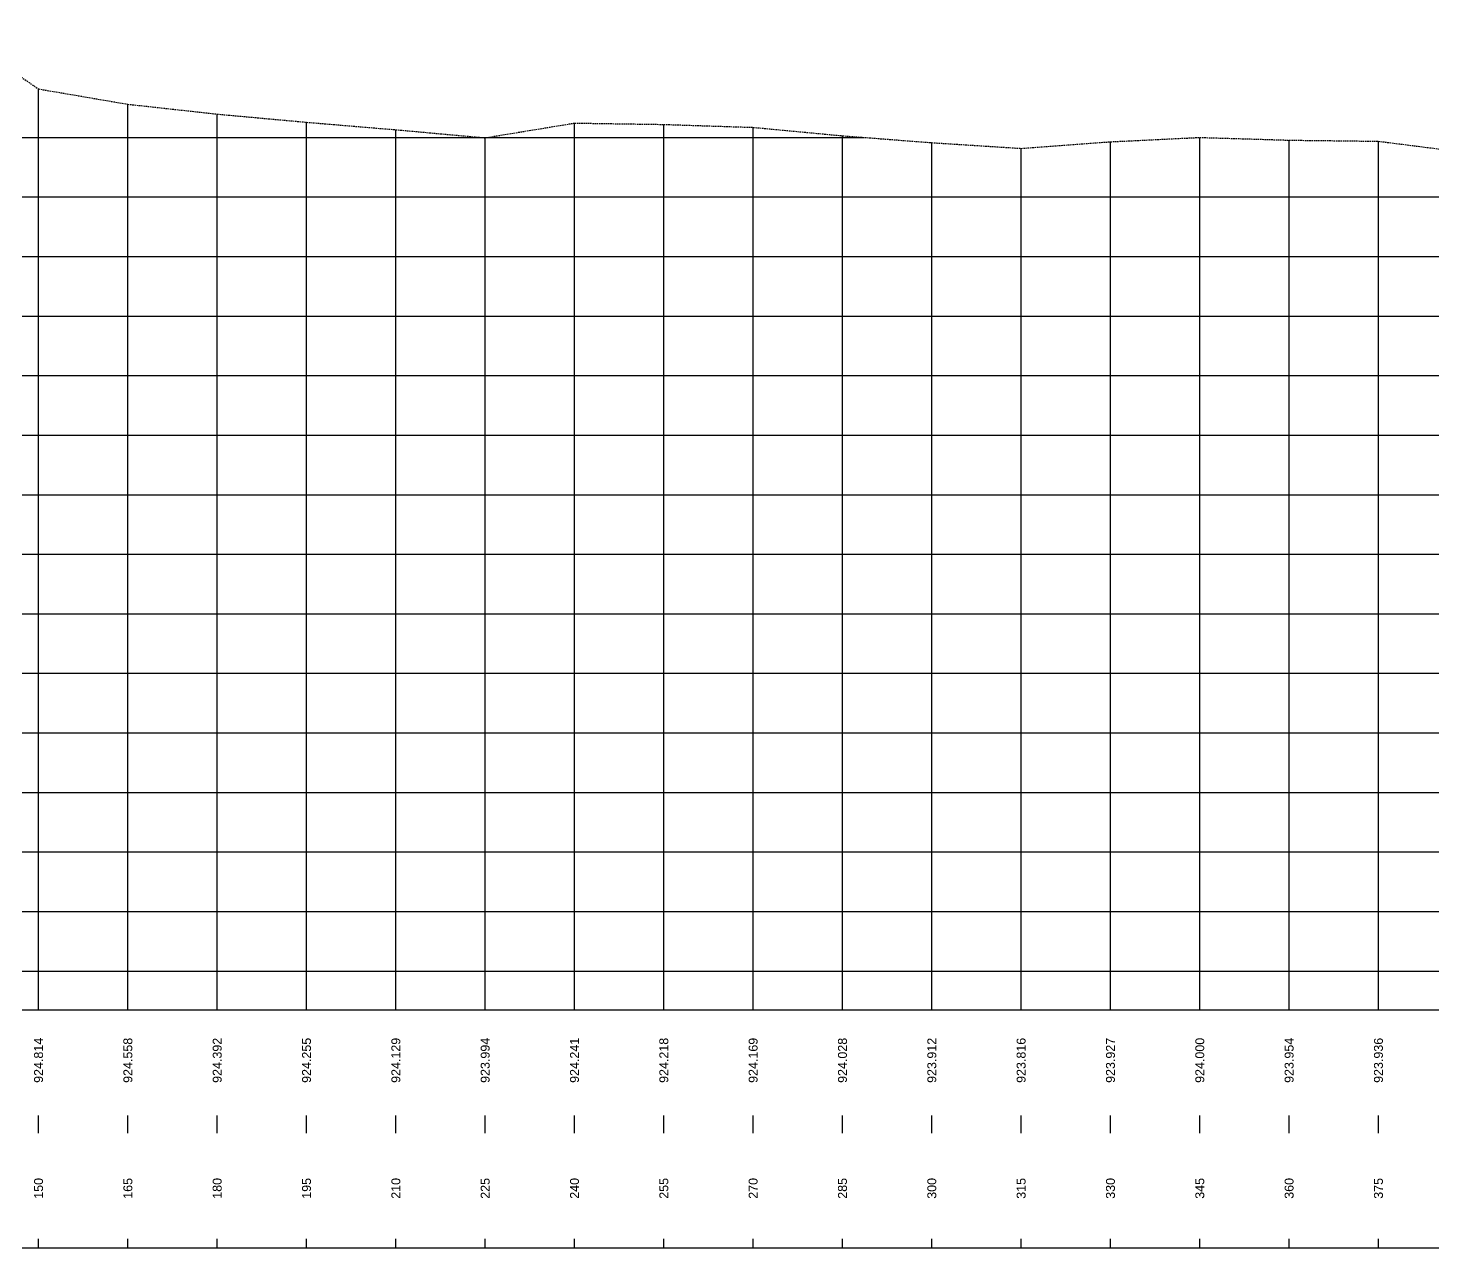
# Model space of a CAD drawing. Header units: millimetres. Extents: x 824502 to 1498685, y 1474633 to 1481826.
# Drawn here: x 1479194.5 to 1479430.4, y 1478908 to 1479112.9 of the extents above; entities that cross this region are included whole.
import ezdxf
from ezdxf.enums import TextEntityAlignment as Align

# ---------------------------------------------------------------- set-up
doc = ezdxf.new("R2010")
doc.units = ezdxf.units.MM
doc.linetypes.add('HIDDEN', pattern=[0.375, 0.25, -0.125])
for name, color, linetype in [('Chainage_TXT', 7, 'Continuous'), ('GL', 3, 'HIDDEN'), ('TitleBox', 7, 'Continuous')]:
    doc.layers.add(name, color=color, linetype=linetype)
doc.styles.get("Standard").update_dxf_attribs({"font": 'arial.ttf'})

msp = doc.modelspace()

# ---------------------------------------------------------------- linework, layer by layer
at = {"layer": 'Chainage_TXT', "color": 0}
for p, q in [((1479196.3, 1478954.518), (1479196.3, 1479102.659)), ((1479211.3, 1478954.518), (1479211.3, 1479100.098)), ((1479226.3, 1478954.518), (1479226.3, 1479098.439)), ((1479241.3, 1478954.518), (1479241.3, 1479097.068)), ((1479286.3, 1478954.518), (1479286.3, 1479096.929)), ((1479301.3, 1478954.518), (1479301.3, 1479096.698)), ((1479041.3, 1479094.518), (1479334.922, 1479094.518)), ((1479256.3, 1478954.518), (1479256.3, 1479095.809)), ((1479271.3, 1478954.518), (1479271.3, 1479094.458)), ((1479316.3, 1478954.518), (1479316.3, 1479096.208)), ((1479331.3, 1478954.518), (1479331.3, 1479094.798)), ((1479391.3, 1478954.518), (1479391.3, 1479094.518)), ((1479406.3, 1478954.518), (1479406.3, 1479094.058)), ((1479346.3, 1478954.518), (1479346.3, 1479093.638)), ((1479361.3, 1478954.518), (1479361.3, 1479092.678)), ((1479376.3, 1478954.518), (1479376.3, 1479093.788)), ((1479421.3, 1478954.518), (1479421.3, 1479093.878)), ((1479041.3, 1479084.518), (1479729.416, 1479084.518)), ((1479041.3, 1479074.518), (1479828.536, 1479074.518)), ((1479041.3, 1479064.518), (1479833.639, 1479064.518)), ((1479041.3, 1479054.518), (1479838.743, 1479054.518)), ((1479041.3, 1479044.518), (1479843.072, 1479044.518)), ((1479041.3, 1479034.518), (1479846.622, 1479034.518)), ((1479041.3, 1479024.518), (1479850.172, 1479024.518)), ((1479041.3, 1479014.518), (1479853.723, 1479014.518)), ((1479041.3, 1479004.518), (1479860.503, 1479004.518)), ((1479041.3, 1478994.518), (1479928.603, 1478994.518)), ((1479041.3, 1478984.518), (1480746.3, 1478984.518)), ((1479041.3, 1478974.518), (1480746.3, 1478974.518)), ((1479041.3, 1478964.518), (1480746.3, 1478964.518)), ((1479041.3, 1478954.518), (1480746.3, 1478954.518)), ((1479046.3, 1478948.018), (1480746.3, 1478948.018)), ((1479041.3, 1478908.018), (1480746.3, 1478908.018))]:
    msp.add_line(p, q, dxfattribs=at)
at = {"layer": 'GL', "color": 1}
msp.add_lwpolyline([(1479181.3, 1479112.878), (1479196.3, 1479102.659), (1479211.3, 1479100.098), (1479226.3, 1479098.439), (1479241.3, 1479097.068), (1479256.3, 1479095.809), (1479271.3, 1479094.458), (1479286.3, 1479096.929), (1479301.3, 1479096.698), (1479316.3, 1479096.208), (1479331.3, 1479094.798), (1479346.3, 1479093.638), (1479361.3, 1479092.678), (1479376.3, 1479093.788), (1479391.3, 1479094.518), (1479406.3, 1479094.058), (1479421.3, 1479093.878), (1479436.3, 1479091.968)], dxfattribs=at)
at = {"layer": 'TitleBox'}
for p, q in [((1479196.3, 1478948.018), (1479196.3, 1478954.518)), ((1479211.3, 1478948.018), (1479211.3, 1478954.518)), ((1479226.3, 1478948.018), (1479226.3, 1478954.518)), ((1479241.3, 1478948.018), (1479241.3, 1478954.518)), ((1479256.3, 1478948.018), (1479256.3, 1478954.518)), ((1479271.3, 1478948.018), (1479271.3, 1478954.518)), ((1479286.3, 1478948.018), (1479286.3, 1478954.518)), ((1479301.3, 1478948.018), (1479301.3, 1478954.518)), ((1479316.3, 1478948.018), (1479316.3, 1478954.518)), ((1479331.3, 1478948.018), (1479331.3, 1478954.518)), ((1479346.3, 1478948.018), (1479346.3, 1478954.518)), ((1479361.3, 1478948.018), (1479361.3, 1478954.518)), ((1479376.3, 1478948.018), (1479376.3, 1478954.518)), ((1479391.3, 1478948.018), (1479391.3, 1478954.518)), ((1479406.3, 1478948.018), (1479406.3, 1478954.518)), ((1479421.3, 1478948.018), (1479421.3, 1478954.518)), ((1479196.3, 1478927.268), (1479196.3, 1478930.268)), ((1479211.3, 1478927.268), (1479211.3, 1478930.268)), ((1479226.3, 1478927.268), (1479226.3, 1478930.268)), ((1479241.3, 1478927.268), (1479241.3, 1478930.268)), ((1479256.3, 1478927.268), (1479256.3, 1478930.268)), ((1479271.3, 1478927.268), (1479271.3, 1478930.268)), ((1479286.3, 1478927.268), (1479286.3, 1478930.268)), ((1479301.3, 1478927.268), (1479301.3, 1478930.268)), ((1479316.3, 1478927.268), (1479316.3, 1478930.268)), ((1479331.3, 1478927.268), (1479331.3, 1478930.268)), ((1479346.3, 1478927.268), (1479346.3, 1478930.268)), ((1479361.3, 1478927.268), (1479361.3, 1478930.268)), ((1479376.3, 1478927.268), (1479376.3, 1478930.268)), ((1479391.3, 1478927.268), (1479391.3, 1478930.268)), ((1479406.3, 1478927.268), (1479406.3, 1478930.268)), ((1479421.3, 1478927.268), (1479421.3, 1478930.268)), ((1479196.3, 1478908.018), (1479196.3, 1478909.518)), ((1479211.3, 1478908.018), (1479211.3, 1478909.518)), ((1479226.3, 1478908.018), (1479226.3, 1478909.518)), ((1479241.3, 1478908.018), (1479241.3, 1478909.518)), ((1479256.3, 1478908.018), (1479256.3, 1478909.518)), ((1479271.3, 1478908.018), (1479271.3, 1478909.518)), ((1479286.3, 1478908.018), (1479286.3, 1478909.518)), ((1479301.3, 1478908.018), (1479301.3, 1478909.518)), ((1479316.3, 1478908.018), (1479316.3, 1478909.518)), ((1479331.3, 1478908.018), (1479331.3, 1478909.518)), ((1479346.3, 1478908.018), (1479346.3, 1478909.518)), ((1479361.3, 1478908.018), (1479361.3, 1478909.518)), ((1479376.3, 1478908.018), (1479376.3, 1478909.518)), ((1479391.3, 1478908.018), (1479391.3, 1478909.518)), ((1479406.3, 1478908.018), (1479406.3, 1478909.518)), ((1479421.3, 1478908.018), (1479421.3, 1478909.518))]:
    msp.add_line(p, q, dxfattribs=at)

# ---------------------------------------------------------------- texts
for s, p in [('924.814', (1479196.3, 1478939.518)), ('924.558', (1479211.3, 1478939.518)), ('924.392', (1479226.3, 1478939.518)), ('924.255', (1479241.3, 1478939.518)), ('924.129', (1479256.3, 1478939.518)), ('923.994', (1479271.3, 1478939.518)), ('924.241', (1479286.3, 1478939.518)), ('924.218', (1479301.3, 1478939.518)), ('924.169', (1479316.3, 1478939.518)), ('924.028', (1479331.3, 1478939.518)), ('923.912', (1479346.3, 1478939.518)), ('923.816', (1479361.3, 1478939.518)), ('923.927', (1479376.3, 1478939.518)), ('924.000', (1479391.3, 1478939.518)), ('923.954', (1479406.3, 1478939.518)), ('923.936', (1479421.3, 1478939.518)), ('150', (1479196.3, 1478918.018)), ('165', (1479211.3, 1478918.018)), ('180', (1479226.3, 1478918.018)), ('195', (1479241.3, 1478918.018)), ('210', (1479256.3, 1478918.018)), ('225', (1479271.3, 1478918.018)), ('240', (1479286.3, 1478918.018)), ('255', (1479301.3, 1478918.018)), ('270', (1479316.3, 1478918.018)), ('285', (1479331.3, 1478918.018)), ('300', (1479346.3, 1478918.018)), ('315', (1479361.3, 1478918.018)), ('330', (1479376.3, 1478918.018)), ('345', (1479391.3, 1478918.018)), ('360', (1479406.3, 1478918.018)), ('375', (1479421.3, 1478918.018))]:
    msp.add_text(s, height=1.5, rotation=90, dxfattribs=at).set_placement(p, align=Align.MIDDLE_CENTER)

doc.saveas('drawing.dxf')
